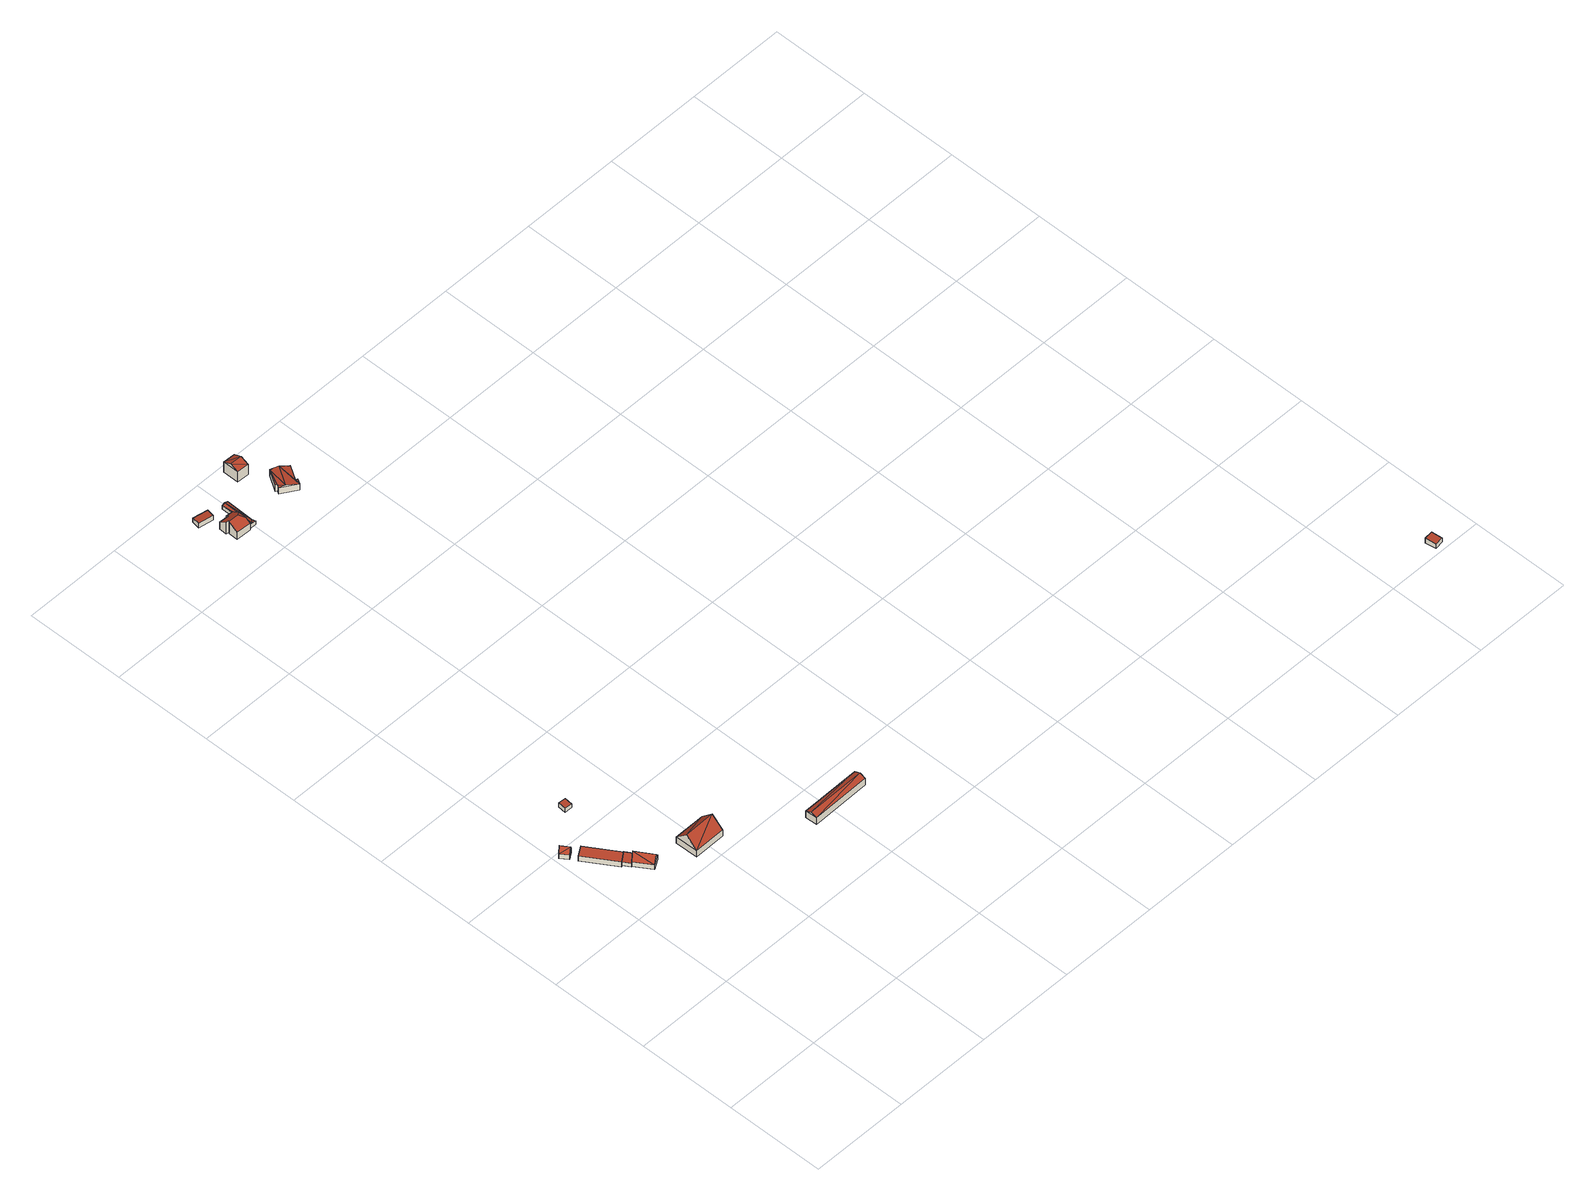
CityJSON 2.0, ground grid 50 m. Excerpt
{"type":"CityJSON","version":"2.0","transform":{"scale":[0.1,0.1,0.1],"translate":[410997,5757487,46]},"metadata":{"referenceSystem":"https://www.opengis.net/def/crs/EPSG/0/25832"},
"CityObjects":{
"building1":{"type":"Building","attributes":{"Gemeindeschluessel":"05515000","Geometrietyp2DReferenz":"3000","function":"31001_1000","roofType":"3100","measuredHeight":5.56},"address":[{"country":"Germany","locality":"Münster","thoroughfareNumber":"41","thoroughfareName":"Pleistertimpen"}],"geometry":[{"type":"Solid","lod":"2","boundaries":[[[[0,1,2,3]],[[4,5,1,0]],[[6,7,5,4]],[[3,2,7,6]],[[0,8,4]],[[6,9,3]],[[9,8,0]],[[0,3,9]],[[6,4,8]],[[8,9,6]],[[1,5,7,2]]]],"semantics":{"surfaces":[{"type":"WallSurface"},{"type":"RoofSurface"},{"type":"GroundSurface"}],"values":[[0,0,0,0,0,0,1,1,1,1,2]]}}]},
"building2":{"type":"Building","attributes":{"Gemeindeschluessel":"05515000","Geometrietyp2DReferenz":"3000","function":"51009_1610","roofType":"2100","measuredHeight":4.04},"geometry":[{"type":"Solid","lod":"2","boundaries":[[[[10,11,12,13]],[[14,15,11,10]],[[16,17,15,14]],[[13,12,17,16]],[[14,10,13,16]],[[11,15,17,12]]]],"semantics":{"surfaces":[{"type":"WallSurface"},{"type":"RoofSurface"},{"type":"GroundSurface"}],"values":[[0,0,0,0,1,2]]}}]},
"building3":{"type":"Building","attributes":{"Gemeindeschluessel":"05515000","Geometrietyp2DReferenz":"3000","function":"31001_1310","roofType":"2100","measuredHeight":3.18},"geometry":[{"type":"Solid","lod":"2","boundaries":[[[[18,19,20,16]],[[21,22,19,18]],[[23,24,22,21]],[[16,20,24,23]],[[21,18,16,23]],[[19,22,24,20]]]],"semantics":{"surfaces":[{"type":"WallSurface"},{"type":"RoofSurface"},{"type":"GroundSurface"}],"values":[[0,0,0,0,1,2]]}}]},
"building4":{"type":"Building","attributes":{"Gemeindeschluessel":"05515000","Geometrietyp2DReferenz":"3000","function":"31001_1000","roofType":"5000","measuredHeight":6.19},"address":[{"country":"Germany","locality":"Münster","thoroughfareNumber":"35","thoroughfareName":"Pleistertimpen"}],"geometry":[{"type":"Solid","lod":"2","boundaries":[[[[25,26,27,28]],[[29,30,26,25]],[[31,32,30,29]],[[28,27,32,31]],[[29,25,33,34]],[[31,34,33]],[[33,28,31]],[[29,34,31]],[[28,33,25]],[[26,30,32,27]]]],"semantics":{"surfaces":[{"type":"WallSurface"},{"type":"RoofSurface"},{"type":"GroundSurface"}],"values":[[0,0,0,0,1,1,1,0,0,2]]}}]},
"building5":{"type":"Building","attributes":{"Gemeindeschluessel":"05515000","Geometrietyp2DReferenz":"3000","function":"31001_2700","roofType":"2100","measuredHeight":2.57},"geometry":[{"type":"Solid","lod":"2","boundaries":[[[[35,36,37,38]],[[39,40,36,35]],[[41,42,40,39]],[[38,37,42,41]],[[39,35,38,41]],[[36,40,42,37]]]],"semantics":{"surfaces":[{"type":"WallSurface"},{"type":"RoofSurface"},{"type":"GroundSurface"}],"values":[[0,0,0,0,1,2]]}}]},
"building6":{"type":"Building","attributes":{"Gemeindeschluessel":"05515000","Geometrietyp2DReferenz":"3000","function":"31001_1000","roofType":"3100","measuredHeight":9.18},"address":[{"country":"Germany","locality":"Münster","thoroughfareNumber":"33","thoroughfareName":"Pleistertimpen"}],"geometry":[{"type":"Solid","lod":"2","boundaries":[[[[43,44,45,46]],[[47,48,44,43]],[[49,50,48,47]],[[46,45,50,49]],[[43,51,47]],[[49,52,46]],[[43,46,52]],[[52,51,43]],[[51,52,49]],[[49,47,51]],[[44,48,50,45]]]],"semantics":{"surfaces":[{"type":"WallSurface"},{"type":"RoofSurface"},{"type":"GroundSurface"}],"values":[[0,0,0,0,0,0,1,1,1,1,2]]}}]},
"building7":{"type":"Building","attributes":{"Gemeindeschluessel":"05515000","Geometrietyp2DReferenz":"3000","function":"31001_1310","roofType":"3100","measuredHeight":5.35},"geometry":[{"type":"Solid","lod":"2","boundaries":[[[[53,54,55,56]],[[57,58,54,53]],[[59,60,58,57]],[[56,55,60,59]],[[53,61,57]],[[59,62,56]],[[53,56,62]],[[62,61,53]],[[61,62,59]],[[59,57,61]],[[54,58,60,55]]]],"semantics":{"surfaces":[{"type":"WallSurface"},{"type":"RoofSurface"},{"type":"GroundSurface"}],"values":[[0,0,0,0,0,0,1,1,1,1,2]]}}]},
"building8":{"type":"Building","attributes":{"Gemeindeschluessel":"05515000","Geometrietyp2DReferenz":"3000","function":"31001_1310","roofType":"2100","measuredHeight":2.83},"geometry":[{"type":"Solid","lod":"2","boundaries":[[[[63,64,65,66]],[[67,68,64,63]],[[69,70,68,67]],[[66,65,70,69]],[[67,63,66,69]],[[64,68,70,65]]]],"semantics":{"surfaces":[{"type":"WallSurface"},{"type":"RoofSurface"},{"type":"GroundSurface"}],"values":[[0,0,0,0,1,2]]}}]},
"building9":{"type":"Building","attributes":{"Gemeindeschluessel":"05515000","Geometrietyp2DReferenz":"3000","function":"31001_1000","roofType":"9999","measuredHeight":7.42},"address":[{"country":"Germany","locality":"Münster","thoroughfareNumber":"75","thoroughfareName":"Pleistertimpen"}],"geometry":[{"type":"Solid","lod":"2","boundaries":[[[[71,72,73,74]],[[75,76,72,71]],[[77,78,76,75]],[[79,80,78,77]],[[81,82,80,79]],[[83,84,82,81]],[[85,86,84,83]],[[87,88,86,85]],[[89,90,88,87]],[[91,92,90,89]],[[74,73,92,91]],[[85,93,87]],[[83,81,79,77,75,71,74,93,85]],[[91,89,87,93,74]],[[72,76,78,80,82,84,86,88,90,92,73]]]],"semantics":{"surfaces":[{"type":"WallSurface"},{"type":"RoofSurface"},{"type":"GroundSurface"}],"values":[[0,0,0,0,0,0,0,0,0,0,0,1,1,1,2]]}}]},
"building10":{"type":"Building","attributes":{"Gemeindeschluessel":"05515000","Geometrietyp2DReferenz":"3000","function":"51009_1611","roofType":"5000","measuredHeight":2.7},"geometry":[{"type":"Solid","lod":"2","boundaries":[[[[94,95,96,97]],[[98,99,95,94]],[[100,101,99,98]],[[102,103,101,100]],[[104,105,103,102]],[[97,96,105,104]],[[106,98,94]],[[107,100,98]],[[98,106,107]],[[107,106,97]],[[107,97,104]],[[104,102,107]],[[97,106,94]],[[100,107,102]],[[95,99,101,103,105,96]]]],"semantics":{"surfaces":[{"type":"WallSurface"},{"type":"RoofSurface"},{"type":"GroundSurface"}],"values":[[0,0,0,0,0,0,1,1,1,1,1,1,0,0,2]]}}]},
"building11":{"type":"Building","attributes":{"Gemeindeschluessel":"05515000","Geometrietyp2DReferenz":"3000","function":"31001_1000","roofType":"3100","measuredHeight":8.11},"address":[{"country":"Germany","locality":"Münster","thoroughfareNumber":"79","thoroughfareName":"Pleistertimpen"}],"geometry":[{"type":"Solid","lod":"2","boundaries":[[[[108,109,110,111]],[[112,113,109,108]],[[114,115,113,112]],[[111,110,115,114]],[[108,116,112]],[[114,117,111]],[[111,117,116]],[[116,108,111]],[[117,114,112]],[[112,116,117]],[[109,113,115,110]]]],"semantics":{"surfaces":[{"type":"WallSurface"},{"type":"RoofSurface"},{"type":"GroundSurface"}],"values":[[0,0,0,0,0,0,1,1,1,1,2]]}}]},
"building12":{"type":"Building","attributes":{"Gemeindeschluessel":"05515000","Geometrietyp2DReferenz":"3000","function":"31001_1000","roofType":"5000","measuredHeight":4.65},"address":[{"country":"Germany","locality":"Münster","thoroughfareNumber":"77","thoroughfareName":"Pleistertimpen"}],"geometry":[{"type":"Solid","lod":"2","boundaries":[[[[118,119,120,121]],[[122,123,119,118]],[[124,125,123,122]],[[126,127,125,124]],[[128,129,127,126]],[[130,131,129,128]],[[132,133,131,130]],[[121,120,133,132]],[[130,128,134]],[[121,130,134]],[[134,135,121]],[[130,121,132]],[[135,134,126]],[[122,135,126]],[[126,124,122]],[[122,118,135]],[[126,134,128]],[[121,135,118]],[[119,123,125,127,129,131,133,120]]]],"semantics":{"surfaces":[{"type":"WallSurface"},{"type":"RoofSurface"},{"type":"GroundSurface"}],"values":[[0,0,0,0,0,0,0,0,1,1,1,1,1,1,1,1,0,0,2]]}}]},
"building13":{"type":"Building","attributes":{"Gemeindeschluessel":"05515000","Geometrietyp2DReferenz":"3000","function":"31001_2700","roofType":"2100","measuredHeight":2.98},"geometry":[{"type":"Solid","lod":"2","boundaries":[[[[136,137,138,139]],[[140,141,137,136]],[[142,143,141,140]],[[139,138,143,142]],[[140,136,139,142]],[[137,141,143,138]]]],"semantics":{"surfaces":[{"type":"WallSurface"},{"type":"RoofSurface"},{"type":"GroundSurface"}],"values":[[0,0,0,0,1,2]]}}]}
},
"vertices":[
[10,1468,53],[10,1468,25],[37,1429,25],[37,1429,53],[45,1492,53],[45,1492,25],[71,1453,53],[71,1453,25],[27,1480,81],[54,1441,81],
[93,1420,72],[93,1420,32],[50,1394,32],[50,1394,63],[192,1268,72],[192,1268,32],[150,1240,63],[150,1240,32],
[192,1268,73],[192,1268,41],[150,1240,41],[215,1232,73],[215,1232,41],[173,1205,63],[173,1205,41],
[224,1237,72],[224,1237,44],[173,1205,44],[173,1205,72],[277,1154,72],[277,1154,44],[227,1122,72],[227,1122,44],[199,1222,106],[253,1138,106],
[255,1624,46],[255,1624,23],[257,1665,23],[257,1665,49],[217,1626,46],[217,1626,23],[220,1667,49],[220,1667,23],
[391,1038,92],[391,1038,56],[550,1041,56],[550,1041,92],[389,1153,92],[389,1153,56],[547,1156,92],[547,1156,56],[390,1095,148],[548,1099,148],
[865,802,94],[865,802,55],[1165,807,55],[1165,807,94],[863,862,94],[863,862,55],[1164,866,94],[1164,866,55],[864,832,108],[1164,836,108],
[409,3821,35],[409,3821,7],[417,3861,7],[417,3861,32],[336,3834,35],[336,3834,7],[342,3875,32],[342,3875,7],
[399,3724,82],[399,3724,12],[398,3718,12],[398,3718,87],[387,3725,82],[387,3725,12],[389,3764,54],[389,3764,12],[436,3762,54],[436,3762,12],[436,3773,46],[436,3773,12],[474,3771,46],[474,3771,12],[472,3734,72],[472,3734,12],[471,3693,72],[471,3693,12],[470,3668,54],[470,3668,12],[396,3671,54],[396,3671,12],[449,3715,87],
[506,3831,37],[506,3831,14],[475,3832,14],[475,3832,37],[501,3688,37],[501,3688,14],[507,3671,37],[507,3671,14],[470,3672,37],[470,3672,14],[474,3771,37],[474,3771,14],[491,3832,41],[486,3672,41],
[629,3890,75],[629,3890,12],[690,3888,12],[690,3888,75],[630,3970,75],[630,3970,12],[691,3968,75],[691,3968,12],[629,3930,93],[691,3928,93],
[682,3706,75],[682,3706,37],[757,3657,37],[757,3657,75],[692,3720,75],[692,3720,37],[683,3726,75],[683,3726,37],[731,3803,75],[731,3803,37],[806,3756,75],[806,3756,37],[763,3687,75],[763,3687,37],[772,3681,75],[772,3681,37],[766,3781,84],[708,3689,84],
[3806,10,68],[3806,10,42],[3798,64,42],[3798,64,72],[3763,3,68],[3763,3,42],[3755,58,72],[3755,58,42]
]}
